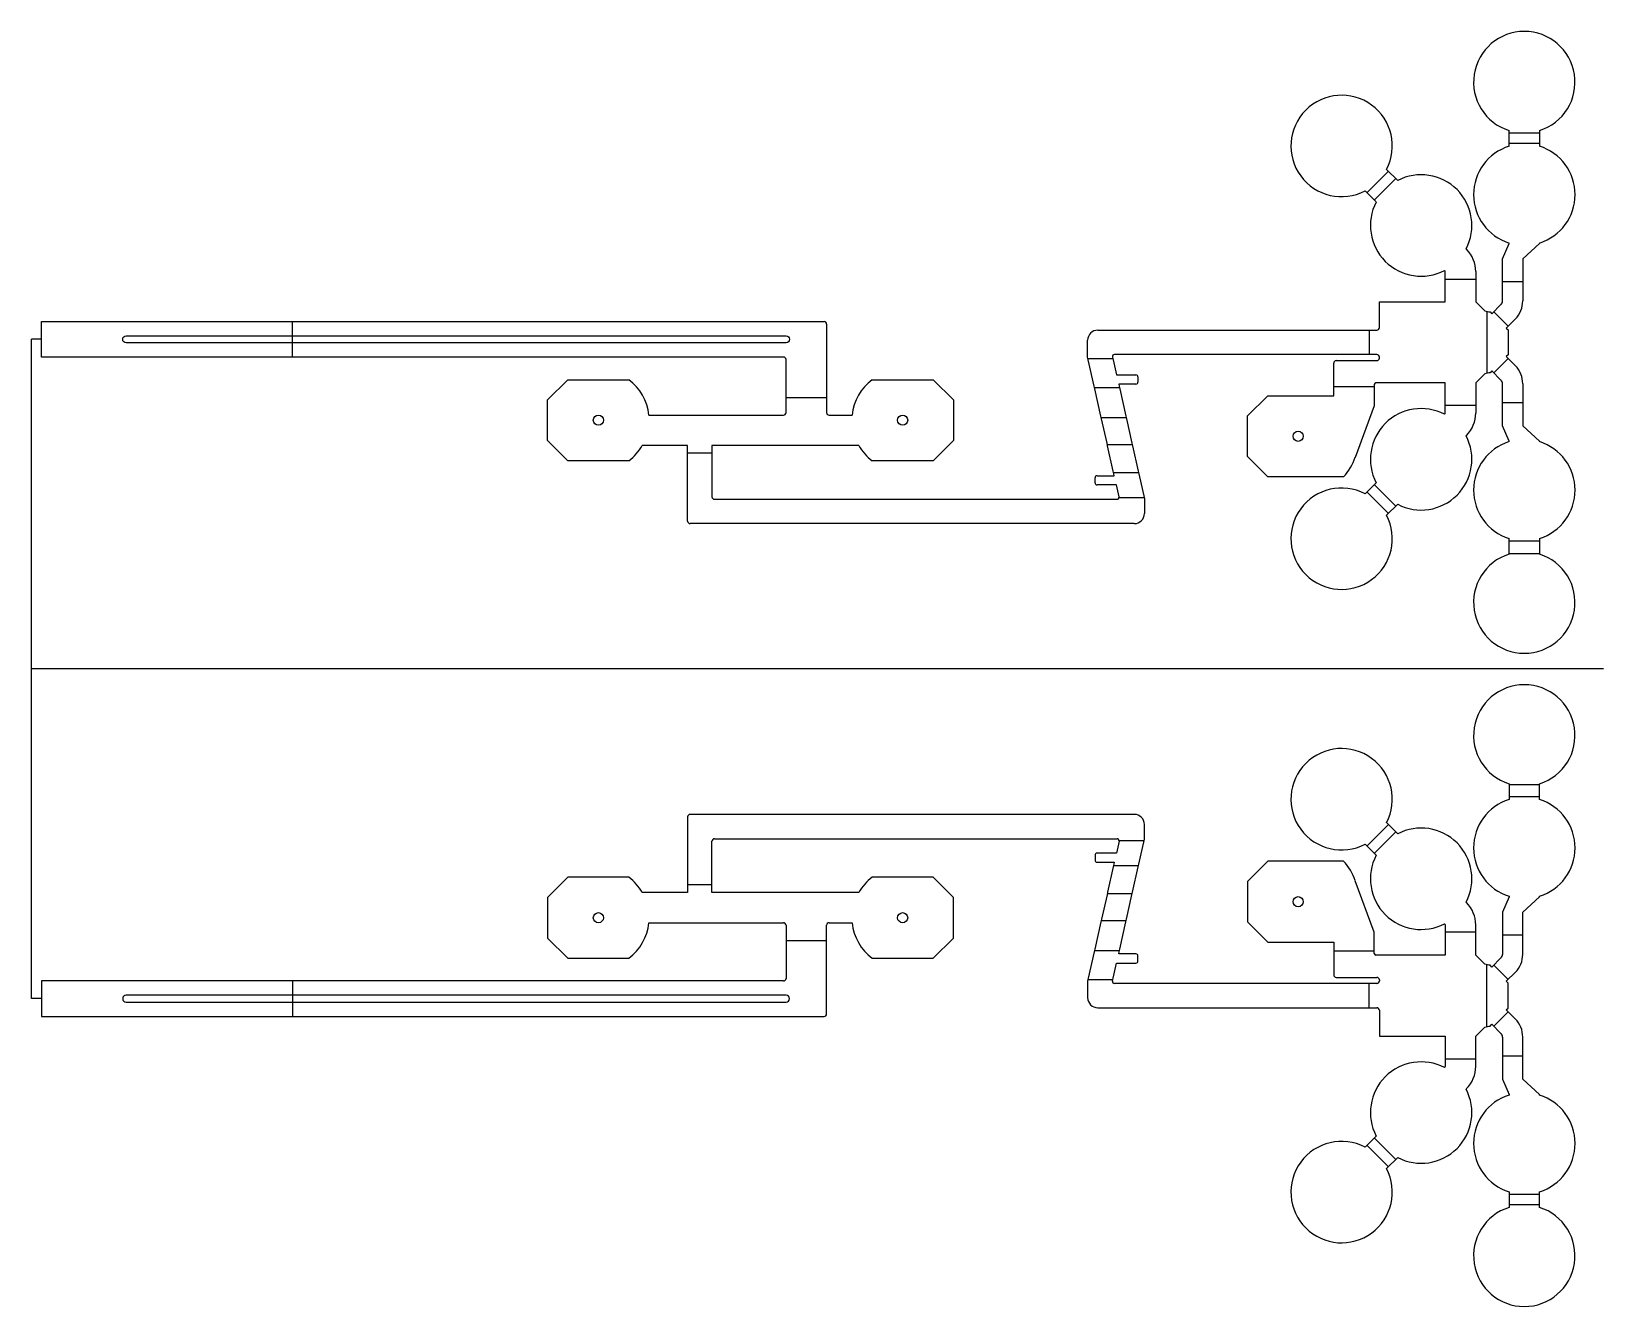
# Model space of a CAD drawing. Header units: millimetres. Extents: x -67 to 88, y -41 to 85.
import ezdxf

# ---------------------------------------------------------------- set-up
doc = ezdxf.new("R2010")
doc.units = ezdxf.units.MM
doc.layers.get('0').update_dxf_attribs({"linetype": 'CONTINUOUS'})

msp = doc.modelspace()

# ---------------------------------------------------------------- linework, layer by layer
for p, q in [((78.59, 73.45), (78.59, 75)), ((81.59, 74.73), (78.59, 74.73)), ((81.59, 75), (81.59, 73.45)), ((81.59, 73.72), (78.59, 73.72)), ((64.58, 68.86), (66.7, 70.98)), ((65.3, 68.14), (67.42, 70.26)), ((66.52, 71.17), (67.61, 70.08)), ((65.49, 67.96), (64.39, 69.05)), ((77.94, 62.36), (78.59, 63.86)), ((78.59, 63.86), (78.59, 63.91)), ((81.59, 63.86), (79.94, 62.36)), ((81.59, 63.91), (81.59, 63.86)), ((74.35, 63.33), (74.39, 63.29)), ((77.94, 58.2), (77.94, 62.36)), ((79.94, 62.36), (79.94, 58.2)), ((72.27, 61.17), (72.23, 61.21)), ((72.3, 58.12), (72.3, 61.1)), ((75.3, 61.1), (75.3, 58.12)), ((72.3, 60.36), (75.3, 60.36)), ((79.94, 60.08), (77.94, 60.08)), ((65.8, 55.57), (65.8, 58.12)), ((65.8, 58.12), (72.3, 58.12)), ((75.3, 58.12), (76.2, 57.22)), ((76.89, 56.94), (77.79, 57.84)), ((-66.1, 56.17), (11.05, 56.17)), ((-66.1, 52.67), (-66.1, 56.17)), ((-41.35, 52.67), (-41.35, 56.17)), ((11.3, 55.92), (11.3, 47.19)), ((76.2, 57.22), (76.59, 57.12)), ((76.39, 57.17), (76.39, 51.07)), ((76.59, 57.12), (76.72, 57.12)), ((76.72, 57.12), (76.89, 56.94)), ((78.49, 55.71), (77.08, 57.13)), ((79.21, 56.43), (78.31, 55.53)), ((-67.1, -10.58), (-67.1, 54.42)), ((-66.1, 54.42), (-67.1, 54.42)), ((37.04, 52.67), (37.04, 54.32)), ((38.04, 55.32), (65.55, 55.32)), ((64.79, 55.32), (64.79, 52.92)), ((78.31, 55.53), (78.49, 55.35)), ((78.49, 55.35), (78.49, 52.89)), ((65.55, 52.92), (39.69, 52.92)), ((78.49, 52.89), (78.31, 52.71)), ((78.31, 52.71), (79.21, 51.81)), ((7.05, 52.67), (-66.1, 52.67)), ((7.3, 47.19), (7.3, 52.42)), ((37.1, 52.41), (37.04, 52.67)), ((37.07, 52.54), (39.53, 52.54)), ((37.68, 49.81), (37.1, 52.41)), ((39.5, 52.68), (39.5, 52.67)), ((39.5, 52.67), (39.56, 52.41)), ((39.56, 52.41), (39.9, 50.91)), ((61.3, 48.86), (61.3, 52.07)), ((61.55, 52.32), (65.55, 52.32)), ((65.8, 52.57), (65.8, 52.67)), ((76.89, 51.3), (76.72, 51.12)), ((77.79, 50.4), (76.89, 51.3)), ((77.08, 51.11), (78.49, 52.53)), ((-16.2, 48.44), (-14.2, 50.44)), ((-14.2, 50.44), (-8.2, 50.44)), ((15.8, 50.44), (21.8, 50.44)), ((21.8, 50.44), (23.8, 48.44)), ((37.74, 49.55), (37.68, 49.81)), ((37.71, 49.68), (40.17, 49.68)), ((39.9, 50.91), (41.8, 50.91)), ((41.8, 50.01), (40.1, 50.01)), ((40.1, 50.01), (40.14, 49.81)), ((40.14, 49.81), (40.2, 49.55)), ((42, 50.71), (42, 50.21)), ((65.3, 49.74), (61.3, 49.74)), ((65.3, 49.97), (65.3, 47.86)), ((65.8, 50.12), (65.45, 50.12)), ((72.3, 50.12), (65.8, 50.12)), ((72.3, 47.14), (72.3, 50.12)), ((76.2, 51.02), (75.3, 50.12)), ((75.3, 50.12), (75.3, 47.14)), ((76.59, 51.12), (76.2, 51.02)), ((76.72, 51.12), (76.59, 51.12)), ((77.94, 45.88), (77.94, 50.04)), ((79.94, 50.04), (79.94, 45.88)), ((-16.2, 44.44), (-16.2, 48.44)), ((7.3, 48.68), (11.3, 48.68)), ((23.8, 48.44), (23.8, 44.44)), ((38.35, 46.85), (37.74, 49.55)), ((40.2, 49.55), (40.81, 46.85)), ((52.8, 46.86), (54.8, 48.86)), ((54.8, 48.86), (61.3, 48.86)), ((79.94, 48.16), (77.94, 48.16)), ((-6.23, 46.94), (7.05, 46.94)), ((11.55, 46.94), (13.83, 46.94)), ((38.41, 46.59), (38.35, 46.85)), ((38.38, 46.72), (40.84, 46.72)), ((38.95, 44.19), (38.41, 46.59)), ((40.81, 46.85), (40.87, 46.59)), ((40.87, 46.59), (41.41, 44.19)), ((52.8, 42.86), (52.8, 46.86)), ((65.3, 47.86), (63.43, 42.78)), ((72.23, 47.03), (72.27, 47.07)), ((75.3, 47.88), (72.3, 47.88)), ((78.59, 44.38), (77.94, 45.88)), ((79.94, 45.88), (81.59, 44.38)), ((-14.2, 42.44), (-16.2, 44.44)), ((-2.4, 43.94), (-6.87, 43.94)), ((-2.4, 36.5), (-2.4, 43.94)), ((14.47, 43.94), (0, 43.94)), ((0, 43.94), (0, 38.9)), ((23.8, 44.44), (21.8, 42.44)), ((39.01, 43.93), (38.95, 44.19)), ((38.98, 44.06), (41.44, 44.06)), ((39.57, 41.43), (39.01, 43.93)), ((41.41, 44.19), (41.47, 43.93)), ((41.47, 43.93), (42.03, 41.43)), ((74.39, 44.95), (74.35, 44.91)), ((78.59, 44.33), (78.59, 44.38)), ((81.59, 44.38), (81.59, 44.33)), ((-8.2, 42.44), (-14.2, 42.44)), ((0, 43.2), (-2.4, 43.2)), ((21.8, 42.44), (15.8, 42.44)), ((54.8, 40.86), (52.8, 42.86)), ((37.77, 40.27), (37.77, 40.77)), ((37.97, 40.97), (39.67, 40.97)), ((39.63, 41.17), (39.57, 41.43)), ((39.6, 41.3), (42.06, 41.3)), ((39.67, 40.97), (39.63, 41.17)), ((42.03, 41.43), (42.09, 41.17)), ((42.09, 41.17), (42.64, 38.7)), ((62.27, 40.86), (54.8, 40.86)), ((39.87, 40.07), (37.97, 40.07)), ((40.14, 38.9), (39.87, 40.07)), ((40.14, 38.84), (42.61, 38.84)), ((64.39, 39.19), (65.49, 40.28)), ((66.7, 37.25), (64.58, 39.38)), ((67.42, 37.97), (65.3, 40.1)), ((0.25, 38.65), (39.94, 38.65)), ((42.64, 38.7), (42.64, 37.25)), ((67.61, 38.16), (66.52, 37.07)), ((41.64, 36.25), (-2.15, 36.25)), ((78.59, 33.24), (78.59, 34.79)), ((81.59, 34.52), (78.59, 34.52)), ((81.59, 34.79), (81.59, 33.24)), ((78.59, 33.3), (81.59, 33.3)), ((87.9, 21.92), (-67.1, 21.92)), ((78.59, 10.6), (78.59, 9.05)), ((78.59, 10.54), (81.59, 10.54)), ((81.59, 9.31), (78.59, 9.31)), ((81.59, 9.05), (81.59, 10.6)), ((-2.4, 7.33), (-2.4, -0.1)), ((41.64, 7.58), (-2.15, 7.58)), ((42.64, 5.13), (42.64, 6.58)), ((66.7, 6.58), (64.58, 4.46)), ((67.61, 5.68), (66.52, 6.77)), ((0, -0.1), (0, 4.93)), ((0.25, 5.18), (39.94, 5.18)), ((40.14, 4.94), (39.87, 3.77)), ((40.14, 5), (42.61, 5)), ((42.09, 2.67), (42.64, 5.13)), ((67.42, 5.86), (65.3, 3.74)), ((37.77, 3.57), (37.77, 3.07)), ((39.87, 3.77), (37.97, 3.77)), ((64.39, 4.65), (65.49, 3.55)), ((37.97, 2.87), (39.67, 2.87)), ((39.57, 2.41), (39.01, -0.09)), ((39.63, 2.67), (39.57, 2.41)), ((39.6, 2.54), (42.06, 2.54)), ((39.67, 2.87), (39.63, 2.67)), ((41.47, -0.09), (42.03, 2.41)), ((42.03, 2.41), (42.09, 2.67)), ((54.8, 2.98), (52.8, 0.98)), ((62.27, 2.98), (54.8, 2.98)), ((-14.2, 1.4), (-16.2, -0.6)), ((-8.2, 1.4), (-14.2, 1.4)), ((0, 0.64), (-2.4, 0.64)), ((21.8, 1.4), (15.8, 1.4)), ((23.8, -0.6), (21.8, 1.4)), ((52.8, 0.98), (52.8, -3.02)), ((65.3, -4.02), (63.43, 1.05)), ((-16.2, -0.6), (-16.2, -4.6)), ((-2.4, -0.1), (-6.87, -0.1)), ((14.47, -0.1), (0, -0.1)), ((23.8, -4.6), (23.8, -0.6)), ((38.95, -0.35), (38.41, -2.75)), ((39.01, -0.09), (38.95, -0.35)), ((38.98, -0.22), (41.44, -0.22)), ((40.87, -2.75), (41.41, -0.35)), ((41.41, -0.35), (41.47, -0.09)), ((74.39, -1.11), (74.35, -1.07)), ((78.59, -0.54), (77.94, -2.04)), ((78.59, -0.49), (78.59, -0.54)), ((79.94, -2.04), (81.59, -0.54)), ((81.59, -0.54), (81.59, -0.49)), ((-6.23, -3.1), (7.05, -3.1)), ((11.55, -3.1), (13.83, -3.1)), ((38.35, -3.01), (37.74, -5.71)), ((38.41, -2.75), (38.35, -3.01)), ((38.38, -2.88), (40.84, -2.88)), ((40.2, -5.71), (40.81, -3.01)), ((40.81, -3.01), (40.87, -2.75)), ((52.8, -3.02), (54.8, -5.02)), ((77.94, -2.04), (77.94, -6.21)), ((79.94, -6.21), (79.94, -2.04)), ((-16.2, -4.6), (-14.2, -6.6)), ((7.3, -3.35), (7.3, -8.58)), ((11.3, -12.08), (11.3, -3.35)), ((21.8, -6.6), (23.8, -4.6)), ((65.3, -6.13), (65.3, -4.02)), ((72.23, -3.19), (72.27, -3.23)), ((72.3, -3.3), (72.3, -6.28)), ((75.3, -4.04), (72.3, -4.04)), ((75.3, -6.28), (75.3, -3.3)), ((79.94, -4.32), (77.94, -4.32)), ((7.3, -4.84), (11.3, -4.84)), ((37.68, -5.97), (37.1, -8.57)), ((37.74, -5.71), (37.68, -5.97)), ((37.71, -5.84), (40.17, -5.84)), ((40.1, -6.17), (40.14, -5.97)), ((41.8, -6.17), (40.1, -6.17)), ((40.14, -5.97), (40.2, -5.71)), ((54.8, -5.02), (61.3, -5.02)), ((61.3, -5.02), (61.3, -8.23)), ((65.3, -5.9), (61.3, -5.9)), ((-14.2, -6.6), (-8.2, -6.6)), ((15.8, -6.6), (21.8, -6.6)), ((39.56, -8.57), (39.9, -7.07)), ((39.9, -7.07), (41.8, -7.07)), ((42, -6.87), (42, -6.37)), ((65.8, -6.28), (65.45, -6.28)), ((72.3, -6.28), (65.8, -6.28)), ((76.2, -7.18), (75.3, -6.28)), ((76.59, -7.28), (76.2, -7.18)), ((76.39, -13.33), (76.39, -7.23)), ((76.72, -7.28), (76.59, -7.28)), ((76.89, -7.46), (76.72, -7.28)), ((77.79, -6.56), (76.89, -7.46)), ((77.08, -7.28), (78.49, -8.69)), ((7.05, -8.83), (-66.1, -8.83)), ((-66.1, -8.83), (-66.1, -12.33)), ((-41.35, -8.83), (-41.35, -12.33)), ((37.1, -8.57), (37.04, -8.83)), ((37.04, -8.83), (37.04, -10.48)), ((37.07, -8.7), (39.53, -8.7)), ((39.5, -8.83), (39.56, -8.57)), ((39.5, -8.84), (39.5, -8.83)), ((65.55, -9.08), (39.69, -9.08)), ((61.55, -8.48), (65.55, -8.48)), ((64.79, -11.48), (64.79, -9.08)), ((65.8, -8.73), (65.8, -8.83)), ((78.31, -8.87), (79.21, -7.97)), ((78.49, -9.05), (78.31, -8.87)), ((78.49, -11.51), (78.49, -9.05)), ((-66.1, -10.58), (-67.1, -10.58)), ((-66.1, -12.33), (11.05, -12.33)), ((38.04, -11.48), (65.55, -11.48)), ((65.8, -11.73), (65.8, -14.28)), ((78.49, -11.88), (77.08, -13.29)), ((78.31, -11.69), (78.49, -11.51)), ((79.21, -12.59), (78.31, -11.69)), ((75.3, -14.28), (76.2, -13.39)), ((76.2, -13.39), (76.59, -13.28)), ((76.59, -13.28), (76.72, -13.28)), ((76.72, -13.28), (76.89, -13.11)), ((76.89, -13.11), (77.79, -14.01)), ((65.8, -14.28), (72.3, -14.28)), ((72.3, -14.28), (72.3, -17.26)), ((75.3, -17.26), (75.3, -14.28)), ((77.94, -14.36), (77.94, -18.52)), ((79.94, -18.52), (79.94, -14.36)), ((72.3, -16.52), (75.3, -16.52)), ((79.94, -16.24), (77.94, -16.24)), ((72.27, -17.34), (72.23, -17.37)), ((77.94, -18.52), (78.59, -20.02)), ((81.59, -20.02), (79.94, -18.52)), ((74.35, -19.5), (74.39, -19.46)), ((78.59, -20.02), (78.59, -20.08)), ((81.59, -20.08), (81.59, -20.02)), ((65.49, -24.12), (64.39, -25.21)), ((65.3, -24.31), (67.42, -26.43)), ((64.58, -25.03), (66.7, -27.15)), ((66.52, -27.33), (67.61, -26.24)), ((78.59, -29.62), (78.59, -31.16)), ((81.59, -29.88), (78.59, -29.88)), ((81.59, -30.9), (78.59, -30.9)), ((81.59, -31.16), (81.59, -29.62))]:
    msp.add_line(p, q)
for points in [[(7.3, 54.07), (-57.75, 54.07, -1), (-57.75, 54.77), (7.3, 54.77, -1)], [(-57.75, -10.93), (7.3, -10.93, 1), (7.3, -10.23), (-57.75, -10.23, 1)]]:
    msp.add_lwpolyline(points, format="xyb", close=True)
for centre in [(-11.2, 46.44), (18.8, 46.44), (57.8, 44.86), (57.8, -1.02), (-11.2, -2.6), (18.8, -2.6)]:
    msp.add_circle(centre, 0.5)
for centre, radius, start, end in [((80.09, 79.77), 5, -72.5424, 252.5424), ((62.08, 73.48), 5, -27.5424, 297.5424), ((80.09, 68.68), 5, 107.4576, 252.5424), ((80.09, 68.68), 5, -72.5424, 72.5424), ((69.92, 65.64), 5, -27.5424, 117.5424), ((69.92, 65.64), 5, 152.4576, 297.5424), ((72.2, 61.1), 3.1, 0, 45), ((72.2, 61.1), 0.1, 0, 45), ((77.44, 58.2), 0.5, -45, 0.0001), ((77.44, 58.2), 2.5, 315, 360), ((11.05, 55.92), 0.25, 0, 90), ((38.04, 54.32), 1, 90, 180), ((65.55, 55.57), 0.25, 270, 360), ((39.69, 52.72), 0.2, 90, 192.6728), ((65.55, 52.67), 0.25, 0, 90), ((7.05, 52.42), 0.25, 0, 90), ((61.55, 52.07), 0.25, 90, 180), ((65.55, 52.57), 0.25, 270, 360), ((77.44, 50.04), 2.5, 0, 45), ((-11.2, 46.44), 5, 5.7392, 53.1301), ((18.8, 46.44), 5, 126.8699, 174.2608), ((41.8, 50.71), 0.2, 0, 90), ((41.8, 50.21), 0.2, -90, 0), ((65.45, 49.97), 0.15, 90, 180), ((77.44, 50.04), 0.5, -0.0001, 45), ((7.05, 47.19), 0.25, 270, 360), ((11.55, 47.19), 0.25, 180, 270), ((69.92, 42.59), 5, 62.4576, 207.5424), ((72.2, 47.14), 0.1, 315, 360), ((72.2, 47.14), 3.1, 315, 360), ((-11.2, 46.44), 5, 306.8699, 330), ((18.8, 46.44), 5, 210, 233.1301), ((69.92, 42.59), 5, -117.5424, 27.5424), ((80.09, 39.56), 5, 107.4576, 252.5424), ((80.09, 39.56), 5, -72.5424, 72.5424), ((57.8, 44.86), 6, 318.1897, 339.7703), ((37.97, 40.77), 0.2, 90, 180), ((0.25, 38.9), 0.25, 180, 270), ((37.97, 40.27), 0.2, 180, 270), ((39.94, 38.85), 0.2, -48.5904, 12.6728), ((62.08, 34.76), 5, -297.5424, 27.5424), ((39.94, 38.85), 0.2, 270, 311.4096), ((41.64, 37.25), 1, -90, 0), ((-2.15, 36.5), 0.25, 180, 270), ((80.09, 28.47), 5, -252.5424, 72.5424), ((80.09, 15.37), 5, -72.5424, 252.5424), ((62.08, 9.08), 5, -27.5424, 297.5424), ((80.09, 4.28), 5, 107.4576, 252.5424), ((80.09, 4.28), 5, -72.5424, 72.5424), ((-2.15, 7.33), 0.25, 90, 180), ((41.64, 6.58), 1, 0, 90), ((69.92, 1.24), 5, -27.5424, 117.5424), ((0.25, 4.93), 0.25, 90, 180), ((39.94, 4.98), 0.2, 48.5904, 90), ((39.94, 4.98), 0.2, -12.6728, 48.5904), ((37.97, 3.57), 0.2, 90, 180), ((69.92, 1.24), 5, 152.4576, 297.5424), ((37.97, 3.07), 0.2, 180, 270), ((57.8, -1.02), 6, 20.2297, 41.8103), ((-11.2, -2.6), 5, 30, 53.1301), ((18.8, -2.6), 5, 126.8699, 150), ((72.2, -3.3), 3.1, 0, 45), ((-11.2, -2.6), 5, 306.8699, 354.2608), ((7.05, -3.35), 0.25, 0, 90), ((11.55, -3.35), 0.25, 90, 180), ((18.8, -2.6), 5, 185.7392, 233.1301), ((72.2, -3.3), 0.1, 0, 45), ((41.8, -6.37), 0.2, 0, 90), ((65.45, -6.13), 0.15, 180, 270), ((41.8, -6.87), 0.2, 270, 360), ((77.44, -6.21), 0.5, -45, 0.0001), ((77.44, -6.21), 2.5, -45, 0), ((7.05, -8.58), 0.25, 270, 360), ((39.69, -8.88), 0.2, 167.3272, 270), ((61.55, -8.23), 0.25, 180, 270), ((65.55, -8.73), 0.25, 0, 90), ((65.55, -8.83), 0.25, -90, 0), ((38.04, -10.48), 1, 180, 270), ((11.05, -12.08), 0.25, 270, 360), ((65.55, -11.73), 0.25, 0, 90), ((77.44, -14.36), 2.5, 0, 45), ((77.44, -14.36), 0.5, -0.0001, 45), ((69.92, -21.81), 5, 62.4576, 207.5424), ((72.2, -17.26), 0.1, -45, 0), ((72.2, -17.26), 3.1, -45, 0), ((69.92, -21.81), 5, -117.5424, 27.5424), ((80.09, -24.85), 5, 107.4576, 252.5424), ((80.09, -24.85), 5, -72.5424, 72.5424), ((62.08, -29.65), 5, -297.5424, 27.5424), ((80.09, -35.93), 5, -252.5424, 72.5424)]:
    msp.add_arc(centre, radius, start, end)

doc.saveas('drawing.dxf')
